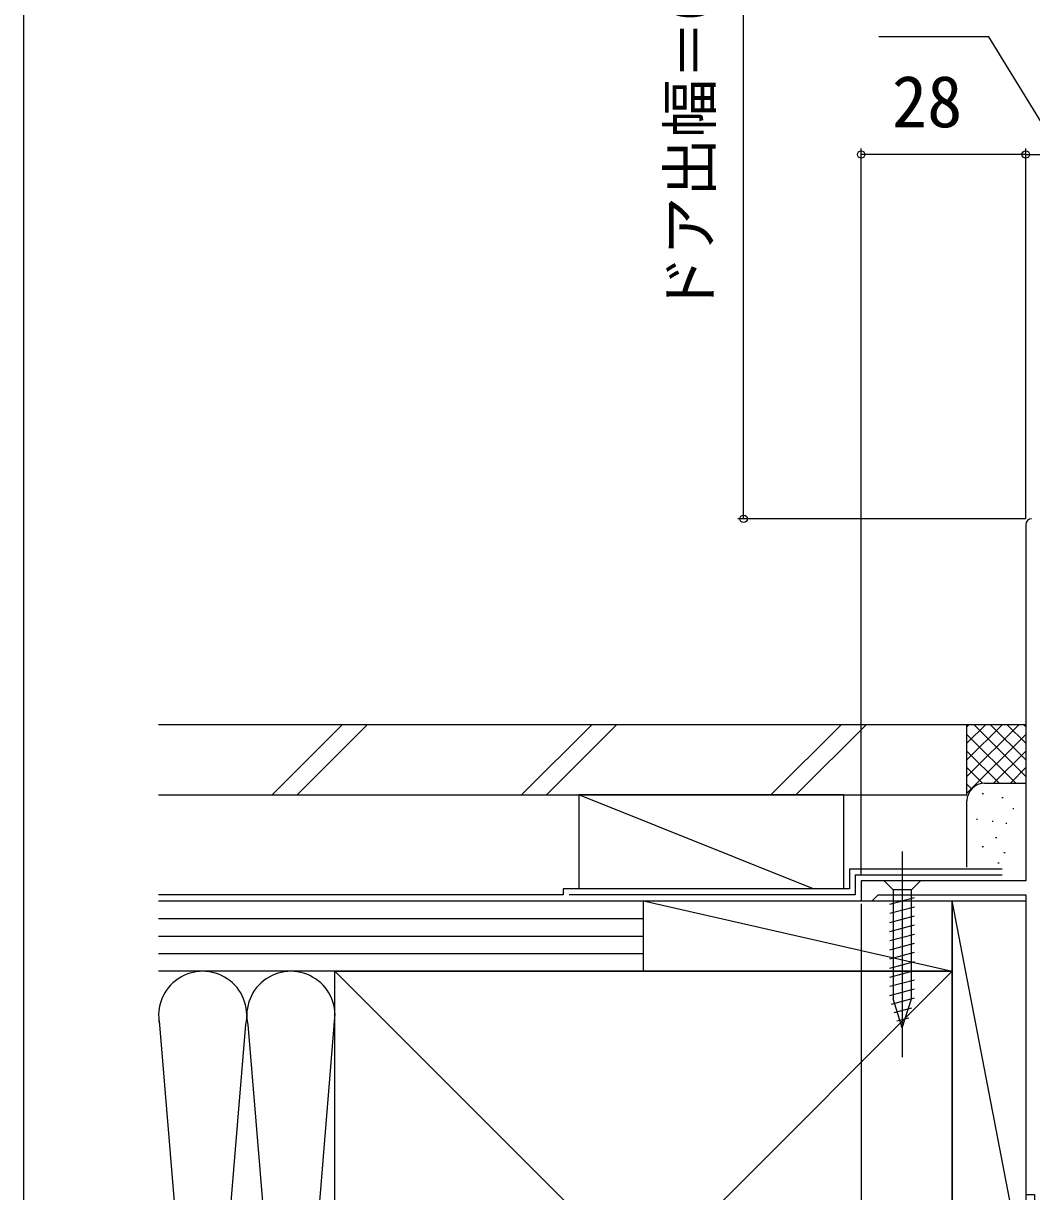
# Model space of a CAD drawing. Units: millimetres, scale not verified. Extents: x -525 to 525, y -783 to 778.
# Drawn here: x -525 to -353.5, y -509.1 to -310.3 of the extents above; entities that cross this region are included whole.
import ezdxf
from ezdxf.enums import TextEntityAlignment as Align

# ---------------------------------------------------------------- set-up
doc = ezdxf.new("R2010")
doc.units = ezdxf.units.MM
doc.header["$LTSCALE"] = 4
for name, color, linetype in [('0-2_YKK_11', 7, 'Continuous'), ('0-5_YKK_13', 4, 'Continuous'), ('0-7_YKK_D', 6, 'Continuous'), ('0-8_YKK_ZWAK', 7, 'Continuous'), ('0-9_YSS_K', 3, 'Continuous'), ('0-A_YSS_KE', 3, 'Continuous')]:
    doc.layers.add(name, color=color, linetype=linetype)
doc.styles.add('ＭＳ ゴシック', font='')
doc.styles.get('ＭＳ ゴシック').set_extended_font_data('MS Gothic')

msp = doc.modelspace()

# ---------------------------------------------------------------- linework, layer by layer
at = {"layer": '0-2_YKK_11'}
msp.add_lwpolyline([(-354.492, -395.6), (-354.492, -456.2), (-382.492, -456.2), (-382.492, -459.6), (-380.592, -459.6), (-380.092, -459.1), (-379.592, -458.6), (-354.492, -458.6), (-354.492, -509.6), (-352.992, -509.6), (-352.992, -522.1), (-354.492, -522.1), (-354.492, -524.6), (-350.492, -524.6), (-350.492, -509.6)], dxfattribs=at)
msp.add_arc((-353.492, -395.6), 1, 90.00001, 179.99999, dxfattribs=at)
at = {"layer": '0-5_YKK_13'}
for p, q in [((-375.492, -451.2), (-375.492, -486.2)), ((-372.392, -456.2), (-378.592, -456.2)), ((-378.592, -456.2), (-377.042, -457.75)), ((-372.392, -456.2), (-373.942, -457.75)), ((-377.592, -460.176), (-373.392, -459.051)), ((-377.042, -457.75), (-377.042, -476.284)), ((-373.942, -457.75), (-377.042, -457.75)), ((-373.942, -476.284), (-373.942, -457.75)), ((-377.592, -461.729), (-373.392, -460.604)), ((-377.592, -463.282), (-373.392, -462.157)), ((-377.592, -464.835), (-373.392, -463.71)), ((-377.592, -466.388), (-373.392, -465.263)), ((-377.592, -467.941), (-373.392, -466.816)), ((-377.592, -469.494), (-373.392, -468.368)), ((-377.592, -471.047), (-373.392, -469.921)), ((-377.592, -472.6), (-373.392, -471.474)), ((-377.592, -474.153), (-373.392, -473.027)), ((-377.592, -475.706), (-373.392, -474.58)), ((-377.333, -477.189), (-373.392, -476.133)), ((-375.492, -481.2), (-377.042, -476.284)), ((-375.492, -481.2), (-373.942, -476.284)), ((-376.882, -478.621), (-373.846, -477.808)), ((-376.43, -480.053), (-374.38, -479.504))]:
    msp.add_line(p, q, dxfattribs=at)
at = {"layer": '0-7_YKK_D'}
for p, q in [((-402.491, -394.6), (-402.491, -165.428)), ((-382.491, -455.2), (-382.491, -331.602)), ((-354.491, -392.6), (-354.491, -331.602)), ((-354.49, -394.6), (-354.49, -331.602)), ((-354.491, -332.602), (-382.491, -332.602)), ((-354.49, -332.602), (-342.492, -332.602)), ((-354.492, -394.6), (-403.491, -394.6)), ((-382.492, -460.1), (-382.492, -751.1))]:
    msp.add_line(p, q, dxfattribs=at)
msp.add_lwpolyline([(-348.491, -332.602), (-360.779, -312.602), (-379.506, -312.602)], dxfattribs=at)
for centre in [(-382.491, -332.602), (-354.491, -332.602), (-354.49, -332.602), (-402.491, -394.6)]:
    msp.add_circle(centre, 0.637, dxfattribs=at)
at = {"layer": '0-8_YKK_ZWAK'}
msp.add_line((-525, 747.4), (-525, -782.6), dxfattribs=at)
at = {"layer": '0-9_YSS_K'}
for p, q in [((-482.698, -441.6), (-470.698, -429.6)), ((-478.455, -441.6), (-466.455, -429.6)), ((-440.271, -441.6), (-428.271, -429.6)), ((-436.029, -441.6), (-424.029, -429.6)), ((-397.845, -441.6), (-385.845, -429.6)), ((-393.602, -441.6), (-381.602, -429.6)), ((-364.492, -429.6), (-354.492, -429.6)), ((-355.634, -429.6), (-364.492, -438.458)), ((-358.463, -429.6), (-364.492, -435.629)), ((-361.291, -429.6), (-364.492, -432.801)), ((-364.119, -429.6), (-364.492, -429.973)), ((-354.492, -431.286), (-364.492, -441.286)), ((-356.178, -439.6), (-364.492, -431.286)), ((-354.492, -438.458), (-363.35, -429.6)), ((-354.492, -435.629), (-360.521, -429.6)), ((-354.492, -432.801), (-357.693, -429.6)), ((-354.492, -429.973), (-354.865, -429.6)), ((-359.007, -439.6), (-364.492, -434.115)), ((-354.492, -434.115), (-359.977, -439.6)), ((-361.817, -439.618), (-364.492, -436.943)), ((-354.492, -436.943), (-357.167, -439.618)), ((-363.697, -440.566), (-364.492, -439.772)), ((-361.492, -439.6), (-354.492, -439.6)), ((-390.492, -457.6), (-430.492, -441.6)), ((-430.492, -441.6), (-430.492, -457.6)), ((-385.492, -441.6), (-430.492, -441.6)), ((-385.492, -441.6), (-385.492, -457.6)), ((-364.492, -453.9), (-364.492, -442.6)), ((-361.687, -441.428), (-361.887, -441.428)), ((-358.349, -442.095), (-358.549, -442.095)), ((-356.493, -443.926), (-356.693, -443.926)), ((-362.688, -445.767), (-362.888, -445.767)), ((-360.018, -446.101), (-360.218, -446.101)), ((-357.681, -446.435), (-357.881, -446.435)), ((-359.415, -448.894), (-359.615, -448.894)), ((-361.687, -450.441), (-361.887, -450.441)), ((-359.036, -453.22), (-359.236, -453.22)), ((-358.015, -451.442), (-358.215, -451.442)), ((-502, -459.6), (-419.492, -459.6)), ((-430.492, -459.6), (-385.492, -459.6)), ((-419.492, -471.6), (-419.492, -459.6)), ((-419.492, -459.6), (-366.992, -471.6)), ((-354.491, -524.6), (-366.992, -459.6)), ((-502, -462.6), (-419.492, -462.6)), ((-502, -465.6), (-419.492, -465.6)), ((-502, -468.6), (-419.492, -468.6)), ((-471.995, -471.6), (-502, -471.6)), ((-419.492, -471.6), (-502, -471.6)), ((-366.995, -576.6), (-471.995, -471.6)), ((-366.995, -471.6), (-471.995, -576.6)), ((-472.001, -478.794), (-479.337, -567.568)), ((-501.885, -480.045), (-494.495, -569.481)), ((-494.495, -569.481), (-487.153, -480.632)), ((-486.837, -480.632), (-479.495, -569.481))]:
    msp.add_line(p, q, dxfattribs=at)
for points in [[(-419.492, -471.6), (-419.492, -459.6), (-366.992, -459.6), (-366.992, -471.6)], [(-366.992, -524.6), (-366.992, -459.6), (-354.492, -459.6), (-354.491, -524.6)]]:
    msp.add_lwpolyline(points, close=True, dxfattribs=at)
for centre, radius, start, end in [((-361.492, -442.6), 3, 90, 180), ((-494.495, -479.1), 7.5, 348.21621, 191.78332), ((-479.495, -479.1), 7.5, 348.21621, 191.78332)]:
    msp.add_arc(centre, radius, start, end, dxfattribs=at)
at = {"layer": '0-A_YSS_KE'}
for p, q in [((-502, -429.6), (-364.492, -429.6)), ((-384.485, -454.161), (-358.485, -454.162)), ((-383.485, -455.162), (-358.485, -455.162)), ((-433.185, -458.591), (-502, -458.589)), ((-433.185, -457.591), (-433.185, -458.591)), ((-471.995, -485.565), (-471.995, -471.6)), ((-471.995, -576.6), (-471.995, -479.1))]:
    msp.add_line(p, q, dxfattribs=at)
for points in [[(-502, -441.6), (-364.492, -441.6), (-364.492, -429.6)], [(-384.485, -454.161), (-384.485, -457.591), (-433.185, -457.591)], [(-383.485, -455.162), (-383.485, -458.592), (-432.185, -458.591)], [(-471.995, -471.6), (-366.995, -471.6), (-366.995, -576.6), (-471.995, -576.6)]]:
    msp.add_lwpolyline(points, dxfattribs=at)

# ---------------------------------------------------------------- texts
at = {"layer": '0-7_YKK_D', "style": 'ＭＳ ゴシック'}
msp.add_text('ドア出幅＝0.985DW－23.3', height=7.331, rotation=90, dxfattribs=at).set_placement((-405.798, -359.787), align=Align.BOTTOM_LEFT)
msp.add_text('28', height=8.798, dxfattribs=at).set_placement((-377.253, -330.602), align=Align.BOTTOM_LEFT)

doc.saveas('drawing.dxf')
